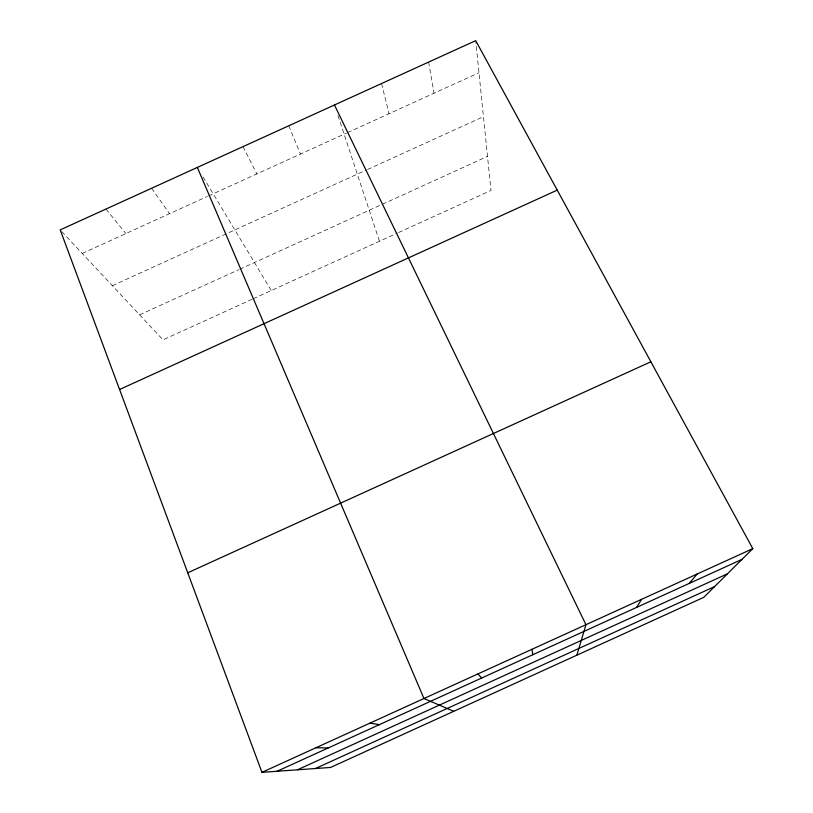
<?xml version="1.0" encoding="UTF-8"?>
<svg xmlns="http://www.w3.org/2000/svg" width="813" height="813" viewBox="0 0 813 813"><rect width="100%" height="100%" fill="white"/><g stroke="black" fill="none" stroke-linecap="round" stroke-linejoin="round"><path stroke-width="0.61" stroke-dasharray="4.07 3.05" d="M82.235 253.443L207.437 196.421M208.585 195.903L346.409 133.119M347.558 132.6L478.979 72.743M112.387 285.698L366.409 169.998M367.537 169.49L483.461 116.686M139.633 314.844L238.687 269.723M239.815 269.215L487.505 156.381M252.081 299.265L163.007 339.844L61.056 230.79M253.209 298.757L397.506 233.026M398.624 232.508L490.981 190.445L475.829 41.88M105.924 209.063L125.883 233.565M151.635 188.25L169.531 213.687M203.047 176.929L271.247 290.536M243.046 146.614L256.817 173.931M288.757 125.802L300.464 154.053M337.934 115.487L379.478 241.237M381.541 83.536L389.061 113.698M428.624 62.093L434.02 93.221"/><path stroke-width="1.22" d="M576.895 655.166L585.939 624.689L334.458 104.979M636.63 607.402L641.559 599.344M689.302 583.399L697.178 573.988M752.797 548.643L703.763 597.342L330.586 767.442L261.959 772.35L60.203 229.886L475.707 40.65L752.797 548.643L261.959 772.35M119.572 389.498L557.24 190.12M187.742 572.799L650.867 361.775M277.101 771.263L741.974 559.385M297.436 769.809L727.442 573.826M315.434 768.519L714.597 586.59M315.962 747.736L328.249 747.95M369.966 723.123L379.397 724.647M453.745 711.304L423.969 698.509L197.346 167.427M477.963 673.906L481.672 678.032M531.956 649.292L532.81 654.719"/></g></svg>
